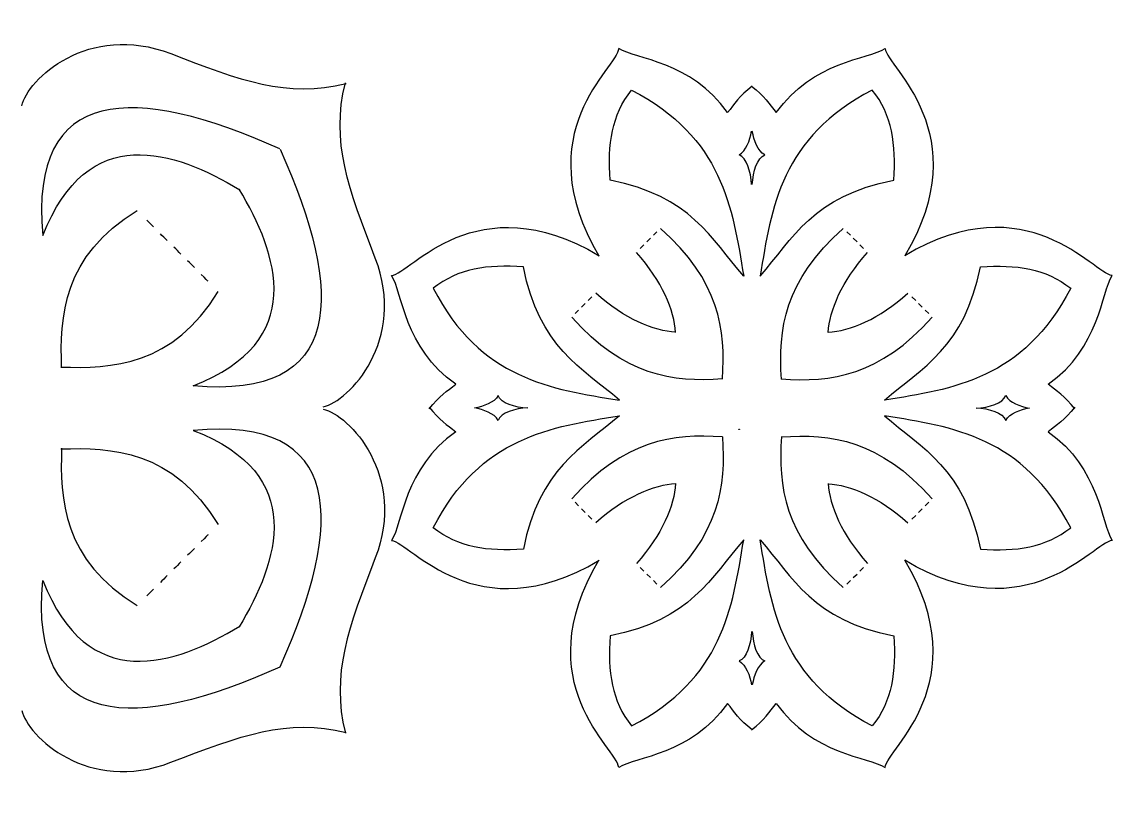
# Model space of a CAD drawing. Header units: millimetres. Extents: x -171 to 130, y -278 to 389.
# Drawn here: x -7.1 to 112.8, y 298.8 to 383.8 of the extents above; entities that cross this region are included whole.
import ezdxf
from ezdxf.lldxf.tags import DXFTag

# ---------------------------------------------------------------- set-up
doc = ezdxf.new("R2010")
doc.units = ezdxf.units.MM
doc.header["$MEASUREMENT"] = 0
doc.header["$XCLIPFRAME"] = 0
doc.layers.add('layer 1', color=7, linetype='Continuous')
tags = doc.linetypes.add('New Line25', pattern=[0.2, 0.1, -0.1]).pattern_tags.tags
tags[6:7] = [DXFTag(74, 4), DXFTag(75, 0), DXFTag(340, '0'), DXFTag(46, 1.0), DXFTag(50, 0.0), DXFTag(44, 0.0), DXFTag(45, 0.0)]
tags[4:5] = [DXFTag(74, 4), DXFTag(75, 0), DXFTag(340, '0'), DXFTag(46, 1.0), DXFTag(50, 0.0), DXFTag(44, 0.0), DXFTag(45, 0.0)]
tags = doc.linetypes.add('New Line26', pattern=[0.2, 0.1, -0.1]).pattern_tags.tags
tags[6:7] = [DXFTag(74, 4), DXFTag(75, 0), DXFTag(340, '0'), DXFTag(46, 1.0), DXFTag(50, 0.0), DXFTag(44, 0.0), DXFTag(45, 0.0)]
tags[4:5] = [DXFTag(74, 4), DXFTag(75, 0), DXFTag(340, '0'), DXFTag(46, 1.0), DXFTag(50, 0.0), DXFTag(44, 0.0), DXFTag(45, 0.0)]
tags = doc.linetypes.add('New Line27', pattern=[0.2, 0.1, -0.1]).pattern_tags.tags
tags[6:7] = [DXFTag(74, 4), DXFTag(75, 0), DXFTag(340, '0'), DXFTag(46, 1.0), DXFTag(50, 0.0), DXFTag(44, 0.0), DXFTag(45, 0.0)]
tags[4:5] = [DXFTag(74, 4), DXFTag(75, 0), DXFTag(340, '0'), DXFTag(46, 1.0), DXFTag(50, 0.0), DXFTag(44, 0.0), DXFTag(45, 0.0)]
tags = doc.linetypes.add('New Line28', pattern=[0.2, 0.1, -0.1]).pattern_tags.tags
tags[6:7] = [DXFTag(74, 4), DXFTag(75, 0), DXFTag(340, '0'), DXFTag(46, 1.0), DXFTag(50, 0.0), DXFTag(44, 0.0), DXFTag(45, 0.0)]
tags[4:5] = [DXFTag(74, 4), DXFTag(75, 0), DXFTag(340, '0'), DXFTag(46, 1.0), DXFTag(50, 0.0), DXFTag(44, 0.0), DXFTag(45, 0.0)]
tags = doc.linetypes.add('New Line29', pattern=[0.2, 0.1, -0.1]).pattern_tags.tags
tags[6:7] = [DXFTag(74, 4), DXFTag(75, 0), DXFTag(340, '0'), DXFTag(46, 1.0), DXFTag(50, 0.0), DXFTag(44, 0.0), DXFTag(45, 0.0)]
tags[4:5] = [DXFTag(74, 4), DXFTag(75, 0), DXFTag(340, '0'), DXFTag(46, 1.0), DXFTag(50, 0.0), DXFTag(44, 0.0), DXFTag(45, 0.0)]
tags = doc.linetypes.add('New Line30', pattern=[0.2, 0.1, -0.1]).pattern_tags.tags
tags[6:7] = [DXFTag(74, 4), DXFTag(75, 0), DXFTag(340, '0'), DXFTag(46, 1.0), DXFTag(50, 0.0), DXFTag(44, 0.0), DXFTag(45, 0.0)]
tags[4:5] = [DXFTag(74, 4), DXFTag(75, 0), DXFTag(340, '0'), DXFTag(46, 1.0), DXFTag(50, 0.0), DXFTag(44, 0.0), DXFTag(45, 0.0)]
tags = doc.linetypes.add('New Line31', pattern=[0.2, 0.1, -0.1]).pattern_tags.tags
tags[6:7] = [DXFTag(74, 4), DXFTag(75, 0), DXFTag(340, '0'), DXFTag(46, 1.0), DXFTag(50, 0.0), DXFTag(44, 0.0), DXFTag(45, 0.0)]
tags[4:5] = [DXFTag(74, 4), DXFTag(75, 0), DXFTag(340, '0'), DXFTag(46, 1.0), DXFTag(50, 0.0), DXFTag(44, 0.0), DXFTag(45, 0.0)]
tags = doc.linetypes.add('New Line32', pattern=[0.2, 0.1, -0.1]).pattern_tags.tags
tags[6:7] = [DXFTag(74, 4), DXFTag(75, 0), DXFTag(340, '0'), DXFTag(46, 1.0), DXFTag(50, 0.0), DXFTag(44, 0.0), DXFTag(45, 0.0)]
tags[4:5] = [DXFTag(74, 4), DXFTag(75, 0), DXFTag(340, '0'), DXFTag(46, 1.0), DXFTag(50, 0.0), DXFTag(44, 0.0), DXFTag(45, 0.0)]
tags = doc.linetypes.add('New Line33', pattern=[0.2, 0.1, -0.1]).pattern_tags.tags
tags[6:7] = [DXFTag(74, 4), DXFTag(75, 0), DXFTag(340, '0'), DXFTag(46, 1.0), DXFTag(50, 0.0), DXFTag(44, 0.0), DXFTag(45, 0.0)]
tags[4:5] = [DXFTag(74, 4), DXFTag(75, 0), DXFTag(340, '0'), DXFTag(46, 1.0), DXFTag(50, 0.0), DXFTag(44, 0.0), DXFTag(45, 0.0)]
tags = doc.linetypes.add('New Line34', pattern=[0.2, 0.1, -0.1]).pattern_tags.tags
tags[6:7] = [DXFTag(74, 4), DXFTag(75, 0), DXFTag(340, '0'), DXFTag(46, 1.0), DXFTag(50, 0.0), DXFTag(44, 0.0), DXFTag(45, 0.0)]
tags[4:5] = [DXFTag(74, 4), DXFTag(75, 0), DXFTag(340, '0'), DXFTag(46, 1.0), DXFTag(50, 0.0), DXFTag(44, 0.0), DXFTag(45, 0.0)]
picture_1 = doc.add_image_def('image1.jpg', size_in_pixel=(347, 347))

msp = doc.modelspace()

# ---------------------------------------------------------------- linework, layer by layer
at = {"layer": 'layer 1', "lineweight": 25}
for points, knots in [([(-7.08, 374.54), (-6.49, 377.38), (0.22, 383.78), (9.29, 380.27), (9.29, 380.27), (16.86, 377.34), (22.13, 375.36), (28.57, 376.98)], [0, 0, 0, 0, 0.333333, 0.333333, 0.333333, 0.333333, 1, 1, 1, 1]), ([(73.22, 376.7), (71.8, 375.6), (71.26, 374.72), (70.52, 373.79), (70.52, 373.79), (66.46, 379.48), (60.44, 379.64), (58.54, 380.83), (58.54, 380.83), (58.39, 378.75), (48.34, 371.58), (56.37, 358.02)], [0, 0, 0, 0, 0.25, 0.25, 0.25, 0.25, 0.5, 0.5, 0.5, 0.5, 1, 1, 1, 1]), ([(73.15, 376.7), (74.57, 375.6), (75.11, 374.72), (75.86, 373.79), (75.86, 373.79), (79.91, 379.48), (85.94, 379.64), (87.84, 380.83), (87.84, 380.83), (87.99, 378.75), (98.03, 371.58), (90, 358.02)], [0, 0, 0, 0, 0.25, 0.25, 0.25, 0.25, 0.5, 0.5, 0.5, 0.5, 1, 1, 1, 1]), ([(21.3, 369.78), (5.41, 376.93), (-6.34, 376.9), (-4.76, 360.26), (-4.76, 360.26), (0.14, 372.87), (9.72, 369.61), (16.88, 365.29)], [0, 0, 0, 0, 0.333333, 0.333333, 0.333333, 0.333333, 1, 1, 1, 1]), ([(26.05, 341.41), (28.88, 342), (35.28, 348.71), (31.78, 357.78), (31.78, 357.78), (28.85, 365.35), (26.87, 370.62), (28.49, 377.06)], [0, 0, 0, 0, 0.333333, 0.333333, 0.333333, 0.333333, 1, 1, 1, 1]), ([(72.28, 355.79), (71.05, 363.33), (69.97, 371.06), (59.96, 376.26), (59.96, 376.26), (57.76, 373.53), (57.33, 370.31), (57.59, 366.34), (57.59, 366.34), (66.45, 364.62), (68.72, 359.91), (72.28, 355.79)], [0, 0, 0, 0, 0.25, 0.25, 0.25, 0.25, 0.5, 0.5, 0.5, 0.5, 1, 1, 1, 1]), ([(74.1, 355.79), (75.32, 363.33), (76.4, 371.06), (86.42, 376.26), (86.42, 376.26), (88.62, 373.53), (89.04, 370.31), (88.78, 366.34), (88.78, 366.34), (79.92, 364.62), (77.66, 359.91), (74.1, 355.79)], [0, 0, 0, 0, 0.25, 0.25, 0.25, 0.25, 0.5, 0.5, 0.5, 0.5, 1, 1, 1, 1]), ([(73.14, 365.87), (73.09, 367.27), (72.59, 368.85), (71.77, 369.12), (71.77, 369.12), (72.55, 369.56), (72.96, 370.72), (73.14, 371.73)], [0, 0, 0, 0, 0.333333, 0.333333, 0.333333, 0.333333, 1, 1, 1, 1]), ([(73.23, 365.87), (73.28, 367.27), (73.78, 368.85), (74.6, 369.12), (74.6, 369.12), (73.82, 369.56), (73.42, 370.72), (73.23, 371.73)], [0, 0, 0, 0, 0.333333, 0.333333, 0.333333, 0.333333, 1, 1, 1, 1]), ([(21.31, 369.77), (28.46, 353.88), (28.4, 342.15), (11.77, 343.73), (11.77, 343.73), (24.38, 348.63), (21.12, 358.21), (16.8, 365.37)], [0, 0, 0, 0, 0.333333, 0.333333, 0.333333, 0.333333, 1, 1, 1, 1]), ([(37.71, 341.18), (38.81, 342.61), (39.69, 343.15), (40.62, 343.89), (40.62, 343.89), (34.93, 347.94), (34.77, 353.97), (33.58, 355.87), (33.58, 355.87), (35.66, 356.02), (42.83, 366.07), (56.39, 358.04)], [0, 0, 0, 0, 0.25, 0.25, 0.25, 0.25, 0.5, 0.5, 0.5, 0.5, 1, 1, 1, 1]), ([(108.67, 341.18), (107.57, 342.61), (106.69, 343.15), (105.76, 343.89), (105.76, 343.89), (111.44, 347.94), (111.6, 353.97), (112.79, 355.87), (112.79, 355.87), (110.72, 356.02), (103.55, 366.07), (89.99, 358.04)], [0, 0, 0, 0, 0.25, 0.25, 0.25, 0.25, 0.5, 0.5, 0.5, 0.5, 1, 1, 1, 1]), ([(58.62, 342.13), (51.08, 343.36), (43.35, 344.43), (38.15, 354.45), (38.15, 354.45), (40.88, 356.65), (44.1, 357.07), (48.06, 356.82), (48.06, 356.82), (49.79, 347.95), (54.5, 345.69), (58.62, 342.13)], [0, 0, 0, 0, 0.25, 0.25, 0.25, 0.25, 0.5, 0.5, 0.5, 0.5, 1, 1, 1, 1]), ([(87.75, 342.13), (95.29, 343.36), (103.03, 344.43), (108.23, 354.45), (108.23, 354.45), (105.5, 356.65), (102.27, 357.07), (98.31, 356.82), (98.31, 356.82), (96.58, 347.95), (91.87, 345.69), (87.75, 342.13)], [0, 0, 0, 0, 0.25, 0.25, 0.25, 0.25, 0.5, 0.5, 0.5, 0.5, 1, 1, 1, 1]), ([(48.54, 341.27), (47.13, 341.31), (45.56, 341.81), (45.29, 342.64), (45.29, 342.64), (44.84, 341.86), (43.68, 341.45), (42.68, 341.27)], [0, 0, 0, 0, 0.333333, 0.333333, 0.333333, 0.333333, 1, 1, 1, 1]), ([(97.84, 341.27), (99.24, 341.31), (100.81, 341.81), (101.09, 342.64), (101.09, 342.64), (101.53, 341.86), (102.69, 341.45), (103.69, 341.27)], [0, 0, 0, 0, 0.333333, 0.333333, 0.333333, 0.333333, 1, 1, 1, 1]), ([(26.05, 341.15), (28.88, 340.56), (35.28, 333.85), (31.78, 324.78), (31.78, 324.78), (28.85, 317.21), (26.87, 311.94), (28.49, 305.5)], [0, 0, 0, 0, 0.333333, 0.333333, 0.333333, 0.333333, 1, 1, 1, 1]), ([(37.71, 341.37), (38.81, 339.95), (39.69, 339.41), (40.62, 338.67), (40.62, 338.67), (34.93, 334.61), (34.77, 328.59), (33.58, 326.69), (33.58, 326.69), (35.66, 326.54), (42.83, 316.49), (56.39, 324.52)], [0, 0, 0, 0, 0.25, 0.25, 0.25, 0.25, 0.5, 0.5, 0.5, 0.5, 1, 1, 1, 1]), ([(48.54, 341.29), (47.13, 341.25), (45.56, 340.74), (45.29, 339.92), (45.29, 339.92), (44.84, 340.7), (43.68, 341.11), (42.68, 341.29)], [0, 0, 0, 0, 0.333333, 0.333333, 0.333333, 0.333333, 1, 1, 1, 1]), ([(108.67, 341.37), (107.57, 339.95), (106.69, 339.41), (105.76, 338.67), (105.76, 338.67), (111.44, 334.61), (111.6, 328.59), (112.79, 326.69), (112.79, 326.69), (110.72, 326.54), (103.55, 316.49), (89.99, 324.52)], [0, 0, 0, 0, 0.25, 0.25, 0.25, 0.25, 0.5, 0.5, 0.5, 0.5, 1, 1, 1, 1]), ([(97.84, 341.29), (99.24, 341.25), (100.81, 340.74), (101.09, 339.92), (101.09, 339.92), (101.53, 340.7), (102.69, 341.11), (103.69, 341.29)], [0, 0, 0, 0, 0.333333, 0.333333, 0.333333, 0.333333, 1, 1, 1, 1]), ([(21.31, 312.79), (28.46, 328.68), (28.4, 340.4), (11.77, 338.82), (11.77, 338.82), (24.38, 333.93), (21.12, 324.35), (16.8, 317.19)], [0, 0, 0, 0, 0.333333, 0.333333, 0.333333, 0.333333, 1, 1, 1, 1]), ([(58.62, 340.43), (51.08, 339.2), (43.35, 338.12), (38.15, 328.11), (38.15, 328.11), (40.88, 325.91), (44.1, 325.49), (48.06, 325.74), (48.06, 325.74), (49.79, 334.6), (54.5, 336.87), (58.62, 340.43)], [0, 0, 0, 0, 0.25, 0.25, 0.25, 0.25, 0.5, 0.5, 0.5, 0.5, 1, 1, 1, 1]), ([(87.75, 340.43), (95.29, 339.2), (103.03, 338.12), (108.23, 328.11), (108.23, 328.11), (105.5, 325.91), (102.27, 325.49), (98.31, 325.74), (98.31, 325.74), (96.58, 334.6), (91.87, 336.87), (87.75, 340.43)], [0, 0, 0, 0, 0.25, 0.25, 0.25, 0.25, 0.5, 0.5, 0.5, 0.5, 1, 1, 1, 1]), ([(72.28, 326.77), (71.05, 319.23), (69.97, 311.5), (59.96, 306.3), (59.96, 306.3), (57.76, 309.03), (57.33, 312.25), (57.59, 316.21), (57.59, 316.21), (66.45, 317.94), (68.72, 322.65), (72.28, 326.77)], [0, 0, 0, 0, 0.25, 0.25, 0.25, 0.25, 0.5, 0.5, 0.5, 0.5, 1, 1, 1, 1]), ([(74.1, 326.77), (75.32, 319.23), (76.4, 311.5), (86.42, 306.3), (86.42, 306.3), (88.62, 309.03), (89.04, 312.25), (88.78, 316.21), (88.78, 316.21), (79.92, 317.94), (77.66, 322.65), (74.1, 326.77)], [0, 0, 0, 0, 0.25, 0.25, 0.25, 0.25, 0.5, 0.5, 0.5, 0.5, 1, 1, 1, 1]), ([(73.22, 305.86), (71.8, 306.96), (71.26, 307.84), (70.52, 308.77), (70.52, 308.77), (66.46, 303.08), (60.44, 302.92), (58.54, 301.73), (58.54, 301.73), (58.39, 303.81), (48.34, 310.98), (56.37, 324.54)], [0, 0, 0, 0, 0.25, 0.25, 0.25, 0.25, 0.5, 0.5, 0.5, 0.5, 1, 1, 1, 1]), ([(73.15, 305.86), (74.57, 306.96), (75.11, 307.84), (75.86, 308.77), (75.86, 308.77), (79.91, 303.08), (85.94, 302.92), (87.84, 301.73), (87.84, 301.73), (87.99, 303.81), (98.03, 310.98), (90, 324.54)], [0, 0, 0, 0, 0.25, 0.25, 0.25, 0.25, 0.5, 0.5, 0.5, 0.5, 1, 1, 1, 1]), ([(21.3, 312.77), (5.41, 305.62), (-6.34, 305.66), (-4.76, 322.3), (-4.76, 322.3), (0.14, 309.69), (9.72, 312.95), (16.88, 317.27)], [0, 0, 0, 0, 0.333333, 0.333333, 0.333333, 0.333333, 1, 1, 1, 1]), ([(73.14, 316.69), (73.09, 315.28), (72.59, 313.71), (71.77, 313.44), (71.77, 313.44), (72.55, 312.99), (72.96, 311.84), (73.14, 310.83)], [0, 0, 0, 0, 0.333333, 0.333333, 0.333333, 0.333333, 1, 1, 1, 1]), ([(73.23, 316.69), (73.28, 315.28), (73.78, 313.71), (74.6, 313.44), (74.6, 313.44), (73.82, 312.99), (73.42, 311.84), (73.23, 310.83)], [0, 0, 0, 0, 0.333333, 0.333333, 0.333333, 0.333333, 1, 1, 1, 1]), ([(-7.08, 308.01), (-6.49, 305.18), (0.22, 298.78), (9.29, 302.29), (9.29, 302.29), (16.86, 305.21), (22.13, 307.2), (28.57, 305.58)], [0, 0, 0, 0, 0.333333, 0.333333, 0.333333, 0.333333, 1, 1, 1, 1])]:
    msp.add_open_spline(points, degree=3, knots=knots, dxfattribs=at)
for points in [[(-2.7, 345.71), (-2.9, 351.19), (-2.58, 358.08), (5.6, 363)], [(69.94, 344.45), (70.33, 349.91), (69.61, 355.28), (63.14, 361.03)], [(76.43, 344.45), (76.05, 349.91), (76.76, 355.28), (83.23, 361.03)], [(62.04, 359.95), (62.04, 359.95), (61.64, 359.55), (61.64, 359.55)], [(62.75, 360.66), (62.75, 360.66), (62.37, 360.28), (62.37, 360.28)], [(83.62, 360.66), (83.62, 360.66), (84.01, 360.28), (84.01, 360.28)], [(84.33, 359.95), (84.33, 359.95), (84.74, 359.55), (84.74, 359.55)], [(61.31, 359.22), (61.31, 359.22), (60.91, 358.82), (60.91, 358.82)], [(85.06, 359.22), (85.06, 359.22), (85.47, 358.82), (85.47, 358.82)], [(64.8, 349.59), (64.64, 352.02), (63.33, 355.23), (60.49, 358.38)], [(81.57, 349.59), (81.73, 352.02), (83.04, 355.23), (85.89, 358.38)], [(-2.78, 345.79), (2.7, 345.59), (9.58, 345.91), (14.51, 354.09)], [(64.82, 349.61), (62.39, 349.77), (59.17, 351.07), (56.03, 353.92)], [(81.56, 349.61), (83.99, 349.77), (87.2, 351.07), (90.34, 353.92)], [(54.45, 352.37), (54.45, 352.37), (54.86, 352.77), (54.86, 352.77)], [(55.19, 353.1), (55.19, 353.1), (55.59, 353.5), (55.59, 353.5)], [(91.19, 353.1), (91.19, 353.1), (90.78, 353.5), (90.78, 353.5)], [(91.92, 352.37), (91.92, 352.37), (91.51, 352.77), (91.51, 352.77)], [(69.96, 344.47), (64.49, 344.08), (59.13, 344.8), (53.38, 351.27)], [(53.74, 351.66), (53.74, 351.66), (54.13, 352.04), (54.13, 352.04)], [(76.41, 344.47), (81.88, 344.08), (87.24, 344.8), (93, 351.27)], [(92.63, 351.66), (92.63, 351.66), (92.24, 352.04), (92.24, 352.04)], [(69.96, 338.09), (64.49, 338.48), (59.13, 337.76), (53.38, 331.29)], [(69.94, 338.11), (70.33, 332.65), (69.61, 327.28), (63.14, 321.53)], [(76.43, 338.11), (76.05, 332.65), (76.76, 327.28), (83.23, 321.53)], [(76.41, 338.09), (81.88, 338.48), (87.24, 337.76), (93, 331.29)], [(-2.78, 336.77), (2.7, 336.97), (9.58, 336.65), (14.51, 328.46)], [(-2.7, 336.85), (-2.9, 331.36), (-2.58, 324.48), (5.6, 319.55)], [(64.82, 332.95), (62.39, 332.79), (59.17, 331.48), (56.03, 328.64)], [(64.8, 332.97), (64.64, 330.54), (63.33, 327.33), (60.49, 324.18)], [(81.56, 332.95), (83.99, 332.79), (87.2, 331.48), (90.34, 328.64)], [(81.57, 332.97), (81.73, 330.54), (83.04, 327.33), (85.89, 324.18)], [(53.74, 330.9), (53.74, 330.9), (54.13, 330.52), (54.13, 330.52)], [(92.63, 330.9), (92.63, 330.9), (92.24, 330.52), (92.24, 330.52)], [(54.45, 330.19), (54.45, 330.19), (54.86, 329.79), (54.86, 329.79)], [(91.92, 330.19), (91.92, 330.19), (91.51, 329.79), (91.51, 329.79)], [(55.19, 329.46), (55.19, 329.46), (55.59, 329.06), (55.59, 329.06)], [(91.19, 329.46), (91.19, 329.46), (90.78, 329.06), (90.78, 329.06)], [(61.31, 323.34), (61.31, 323.34), (60.91, 323.74), (60.91, 323.74)], [(85.06, 323.34), (85.06, 323.34), (85.47, 323.74), (85.47, 323.74)], [(62.04, 322.61), (62.04, 322.61), (61.64, 323.01), (61.64, 323.01)], [(84.33, 322.61), (84.33, 322.61), (84.74, 323.01), (84.74, 323.01)], [(62.75, 321.9), (62.75, 321.9), (62.37, 322.28), (62.37, 322.28)], [(83.62, 321.9), (83.62, 321.9), (84.01, 322.28), (84.01, 322.28)]]:
    msp.add_open_spline(points, degree=3, dxfattribs=at)
at = {"layer": 'layer 1', "linetype": 'New Line29', "lineweight": 25}
msp.add_open_spline([(7.4, 361.21), (7.12, 361.5), (6.86, 361.75), (6.65, 361.96)], degree=3, dxfattribs=at)
at = {"layer": 'layer 1', "linetype": 'New Line28', "lineweight": 25}
msp.add_open_spline([(8.9, 359.72), (8.64, 359.97), (8.39, 360.22), (8.15, 360.46)], degree=3, dxfattribs=at)
at = {"layer": 'layer 1', "linetype": 'New Line27', "lineweight": 25}
msp.add_open_spline([(10.4, 358.22), (10.15, 358.47), (9.9, 358.72), (9.65, 358.97)], degree=3, dxfattribs=at)
at = {"layer": 'layer 1', "linetype": 'New Line26', "lineweight": 25}
msp.add_open_spline([(11.89, 356.73), (11.66, 356.96), (11.41, 357.21), (11.14, 357.48)], degree=3, dxfattribs=at)
at = {"layer": 'layer 1', "linetype": 'New Line25', "lineweight": 25}
msp.add_open_spline([(13.39, 355.23), (13.39, 355.23), (13.1, 355.52), (12.64, 355.98)], degree=3, dxfattribs=at)
at = {"layer": 'layer 1', "linetype": 'New Line30', "lineweight": 25}
msp.add_open_spline([(13.39, 327.33), (13.39, 327.33), (13.1, 327.04), (12.64, 326.58)], degree=3, dxfattribs=at)
at = {"layer": 'layer 1', "linetype": 'New Line31', "lineweight": 25}
msp.add_open_spline([(11.89, 325.83), (11.66, 325.6), (11.41, 325.35), (11.14, 325.08)], degree=3, dxfattribs=at)
at = {"layer": 'layer 1', "linetype": 'New Line32', "lineweight": 25}
msp.add_open_spline([(10.4, 324.34), (10.15, 324.09), (9.9, 323.84), (9.65, 323.59)], degree=3, dxfattribs=at)
at = {"layer": 'layer 1', "linetype": 'New Line33', "lineweight": 25}
msp.add_open_spline([(8.9, 322.84), (8.64, 322.58), (8.39, 322.33), (8.15, 322.09)], degree=3, dxfattribs=at)
at = {"layer": 'layer 1', "linetype": 'New Line34', "lineweight": 25}
msp.add_open_spline([(7.4, 321.35), (7.12, 321.06), (6.86, 320.81), (6.65, 320.6)], degree=3, dxfattribs=at)

# ---------------------------------------------------------------- pictures from other files: only their frames are drawn
at = {"layer": 'layer 1'}
image = msp.add_image(picture_1, insert=(70.77, 338.86), size_in_units=(4.82, 4.82), dxfattribs=at)
image.set_boundary_path([(70.8, 338.9), (75.6, 343.7)])
image.dxf.flags = 3

doc.saveas('drawing.dxf')
